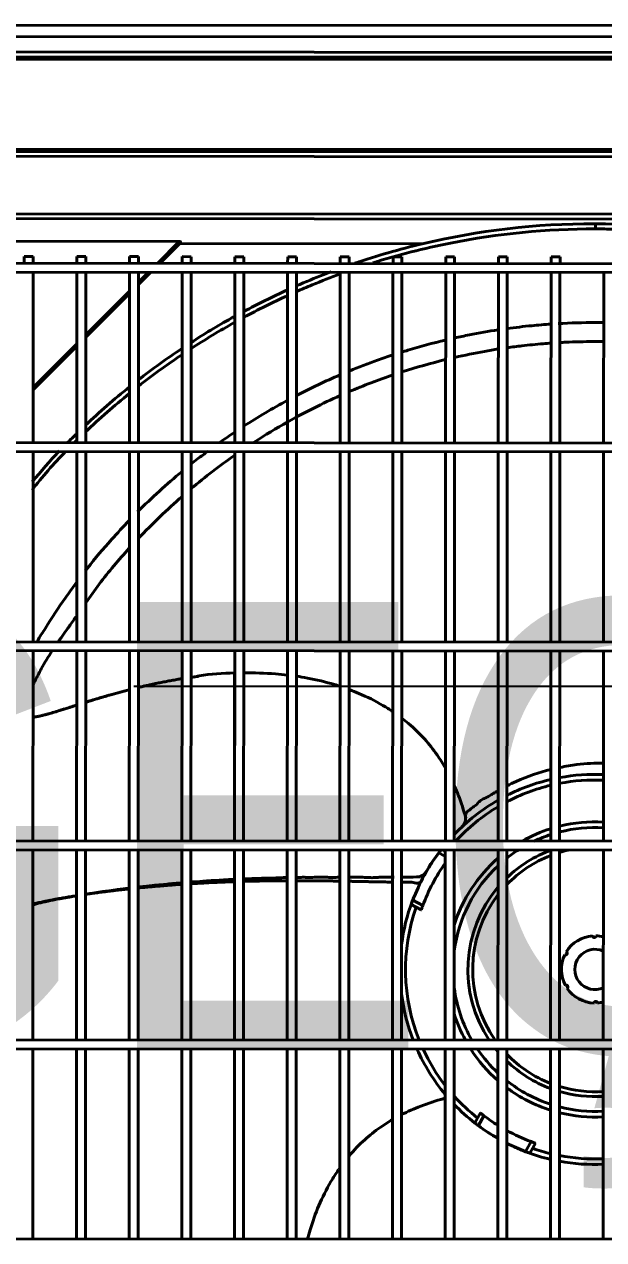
# Model space of a CAD drawing. Extents: x 58467 to 79089, y -33726 to -17391.
# Drawn here: x 78439.7 to 78465.5, y -20711.7 to -20657.5 of the extents above; entities that cross this region are included whole.
import ezdxf
from ezdxf.enums import TextEntityAlignment as Align

# ---------------------------------------------------------------- set-up
doc = ezdxf.new("R2010")
doc.units = 0
doc.header["$LTSCALE"] = 100
doc.linetypes.add('DASHDOT2', pattern=[0.5, 0.25, -0.125, 0, -0.125])
doc.layers.add('+ENTE-ST-DOSEME USTU KONDDRENAJ', color=110, linetype='DOSEMEUSTUKONDENSDRENAJ_LINE', lineweight=40)
doc.layers.add('BA_axis', color=5, linetype='DASHDOT2')
doc.layers.add('BA_text_material', color=12, linetype='Continuous')
doc.styles.add('text1', font='arial.ttf', dxfattribs={"height": 20})
doc.styles.add('text2', font='arial.ttf', dxfattribs={"width": 0.8})
doc.linetypes.add('DOSEMEUSTUKONDENSDRENAJ_LINE', pattern='A,300,-40,["CD",Standard,S=15,R=0,X=-35,Y=-7.5],0', length=340)

# ---------------------------------------------------------------- blocks, each defined once
blk = doc.blocks.new('*U176')
blk.add_line((0, 0), (0, -696))
at = {"linetype": 'Continuous', "style": 'text1'}
blk.add_attdef('1', text='', height=40, dxfattribs=at).set_placement((0, 38), align=Align.MIDDLE)
blk = doc.blocks.new('AXIS')
at = {"layer": 'BA_axis', "xscale": -1, "rotation": 270}
blk.add_blockref('*U176', (4176.09, -33135.267), dxfattribs=at)
blk = doc.blocks.new('4. KAT')
at = {"color": 3}
for p, q in [((54067.018, -33358.603, -3.339), (54183.02, -33358.673, -3.339)), ((54183.02, -33359.173, -3.339), (54067.018, -33359.103, -3.339)), ((54072.424, -33359.802, -3.339), (54177.569, -33359.866, -3.339)), ((54177.568, -33360.078, -3.339), (54072.424, -33360.014, -3.339)), ((54177.568, -33360.19, -3.339), (54072.424, -33360.126, -3.339)), ((54072.421, -33364.131, -3.339), (54177.566, -33364.195, -3.339)), ((54072.421, -33364.243, -3.339), (54177.566, -33364.307, -3.339)), ((54177.566, -33364.52, -3.339), (54072.421, -33364.455, -3.339)), ((54072.413, -33367.023, -3.339), (54177.571, -33367.087, -3.339)), ((54177.419, -33367.299, -3.339), (54072.565, -33367.235, -3.339)), ((54112.827, -33368.271, -3.339), (54137.155, -33368.286, -3.339)), ((54137.155, -33368.286, -3.339), (54136.175, -33369.266, -3.339)), ((54137.188, -33368.366, -3.339), (54136.288, -33369.266, -3.339)), ((54137.168, -33368.386, -3.339), (54147.99, -33368.393, -3.339)), ((54177.74, -33369.291, -3.339), (54072.284, -33369.227, -3.339)), ((54130.239, -33368.962, -3.339), (54130.239, -33369.262, -3.339)), ((54130.639, -33368.962, -3.339), (54130.239, -33368.962, -3.339)), ((54130.639, -33369.263, -3.339), (54130.639, -33368.962, -3.339)), ((54132.589, -33368.963, -3.339), (54132.589, -33369.264, -3.339)), ((54132.989, -33368.964, -3.339), (54132.589, -33368.963, -3.339)), ((54132.989, -33369.264, -3.339), (54132.989, -33368.964, -3.339)), ((54134.939, -33368.965, -3.339), (54134.939, -33369.265, -3.339)), ((54135.339, -33368.965, -3.339), (54134.939, -33368.965, -3.339)), ((54135.338, -33369.265, -3.339), (54135.339, -33368.965, -3.339)), ((54137.288, -33368.966, -3.339), (54137.288, -33369.267, -3.339)), ((54137.688, -33368.967, -3.339), (54137.288, -33368.966, -3.339)), ((54137.688, -33369.267, -3.339), (54137.688, -33368.967, -3.339)), ((54139.638, -33368.968, -3.339), (54139.638, -33369.268, -3.339)), ((54140.038, -33368.968, -3.339), (54139.638, -33368.968, -3.339)), ((54140.038, -33369.268, -3.339), (54140.038, -33368.968, -3.339)), ((54141.988, -33368.969, -3.339), (54141.987, -33369.269, -3.339)), ((54142.388, -33368.969, -3.339), (54141.988, -33368.969, -3.339)), ((54142.387, -33369.27, -3.339), (54142.388, -33368.969, -3.339)), ((54144.337, -33368.971, -3.339), (54144.337, -33369.271, -3.339)), ((54144.737, -33368.971, -3.339), (54144.337, -33368.971, -3.339)), ((54144.737, -33369.271, -3.339), (54144.737, -33368.971, -3.339)), ((54146.687, -33368.972, -3.339), (54146.687, -33369.272, -3.339)), ((54147.087, -33368.972, -3.339), (54146.687, -33368.972, -3.339)), ((54147.087, -33369.273, -3.339), (54147.087, -33368.972, -3.339)), ((54149.038, -33368.973, -3.339), (54149.037, -33369.274, -3.339)), ((54149.437, -33368.974, -3.339), (54149.038, -33368.973, -3.339)), ((54149.437, -33369.274, -3.339), (54149.437, -33368.974, -3.339)), ((54151.387, -33368.975, -3.339), (54151.387, -33369.275, -3.339)), ((54151.787, -33368.975, -3.339), (54151.387, -33368.975, -3.339)), ((54151.787, -33369.275, -3.339), (54151.787, -33368.975, -3.339)), ((54153.737, -33368.976, -3.339), (54153.737, -33369.277, -3.339)), ((54154.137, -33368.977, -3.339), (54153.737, -33368.976, -3.339)), ((54154.137, -33369.277, -3.339), (54154.137, -33368.977, -3.339)), ((54072.284, -33369.627, -3.339), (54177.739, -33369.691, -3.339)), ((54130.634, -33377.261, -3.339), (54130.639, -33369.663, -3.339)), ((54132.589, -33369.664, -3.339), (54132.584, -33377.263, -3.339)), ((54132.984, -33377.263, -3.339), (54132.989, -33369.664, -3.339)), ((54134.938, -33369.665, -3.339), (54134.934, -33377.264, -3.339)), ((54135.334, -33377.264, -3.339), (54135.338, -33369.665, -3.339)), ((54135.774, -33369.665, -3.339), (54135.338, -33370.101, -3.339)), ((54135.888, -33369.665, -3.339), (54135.338, -33370.214, -3.339)), ((54137.288, -33369.667, -3.339), (54137.283, -33377.266, -3.339)), ((54137.683, -33377.266, -3.339), (54137.688, -33369.667, -3.339)), ((54139.638, -33369.668, -3.339), (54139.633, -33377.267, -3.339)), ((54140.033, -33377.267, -3.339), (54140.037, -33369.668, -3.339)), ((54141.987, -33369.669, -3.339), (54141.983, -33377.268, -3.339)), ((54142.382, -33377.269, -3.339), (54142.387, -33369.67, -3.339)), ((54144.337, -33369.671, -3.339), (54144.332, -33377.27, -3.339)), ((54144.732, -33377.27, -3.339), (54144.737, -33369.671, -3.339)), ((54146.686, -33369.672, -3.339), (54146.682, -33377.271, -3.339)), ((54147.082, -33377.271, -3.339), (54147.086, -33369.673, -3.339)), ((54149.037, -33369.674, -3.339), (54149.032, -33377.273, -3.339)), ((54149.432, -33377.273, -3.339), (54149.437, -33369.674, -3.339)), ((54151.387, -33369.675, -3.339), (54151.382, -33377.274, -3.339)), ((54151.782, -33377.274, -3.339), (54151.787, -33369.675, -3.339)), ((54153.736, -33369.677, -3.339), (54153.732, -33377.276, -3.339)), ((54154.132, -33377.276, -3.339), (54154.136, -33369.677, -3.339)), ((54156.086, -33369.678, -3.339), (54156.081, -33377.277, -3.339)), ((54134.938, -33370.501, -3.339), (54132.987, -33372.449, -3.339)), ((54134.938, -33370.614, -3.339), (54132.987, -33372.563, -3.339)), ((54132.587, -33372.849, -3.339), (54130.636, -33374.798, -3.339)), ((54132.587, -33372.962, -3.339), (54130.636, -33374.911, -3.339)), ((54139.628, -33377.267, -3.339), (54139.629, -33376.795, -3.339)), ((54184.234, -33377.294, -3.339), (54065.871, -33377.222, -3.339)), ((54065.871, -33377.621, -3.339), (54184.234, -33377.694, -3.339)), ((54130.629, -33386.14, -3.339), (54130.634, -33377.661, -3.339)), ((54132.584, -33377.663, -3.339), (54132.579, -33386.141, -3.339)), ((54132.979, -33386.142, -3.339), (54132.984, -33377.663, -3.339)), ((54134.933, -33377.664, -3.339), (54134.928, -33386.143, -3.339)), ((54135.328, -33386.143, -3.339), (54135.333, -33377.664, -3.339)), ((54137.283, -33377.666, -3.339), (54137.278, -33386.144, -3.339)), ((54137.678, -33386.144, -3.339), (54137.683, -33377.666, -3.339)), ((54139.633, -33377.667, -3.339), (54139.628, -33386.146, -3.339)), ((54139.628, -33377.821, -3.339), (54139.628, -33377.667, -3.339)), ((54140.027, -33386.146, -3.339), (54140.033, -33377.667, -3.339)), ((54141.982, -33377.668, -3.339), (54141.977, -33386.147, -3.339)), ((54142.377, -33386.147, -3.339), (54142.382, -33377.669, -3.339)), ((54144.332, -33377.67, -3.339), (54144.327, -33386.148, -3.339)), ((54144.727, -33386.149, -3.339), (54144.732, -33377.67, -3.339)), ((54146.682, -33377.671, -3.339), (54146.676, -33386.15, -3.339)), ((54147.076, -33386.15, -3.339), (54147.082, -33377.671, -3.339)), ((54149.032, -33377.673, -3.339), (54149.027, -33386.151, -3.339)), ((54149.427, -33386.152, -3.339), (54149.432, -33377.673, -3.339)), ((54151.382, -33377.674, -3.339), (54151.377, -33386.153, -3.339)), ((54151.777, -33386.153, -3.339), (54151.782, -33377.674, -3.339)), ((54153.731, -33377.676, -3.339), (54153.726, -33386.154, -3.339)), ((54154.126, -33386.154, -3.339), (54154.131, -33377.676, -3.339)), ((54156.081, -33377.677, -3.339), (54156.076, -33386.156, -3.339)), ((54065.865, -33386.5, -3.339), (54184.228, -33386.572, -3.339)), ((54184.228, -33386.172, -3.339), (54065.866, -33386.1, -3.339)), ((54130.624, -33395.019, -3.339), (54130.629, -33386.54, -3.339)), ((54132.578, -33386.541, -3.339), (54132.573, -33395.02, -3.339)), ((54132.973, -33395.02, -3.339), (54132.978, -33386.541, -3.339)), ((54134.928, -33386.543, -3.339), (54134.923, -33395.021, -3.339)), ((54135.323, -33395.022, -3.339), (54135.328, -33386.543, -3.339)), ((54137.278, -33386.544, -3.339), (54137.272, -33395.023, -3.339)), ((54137.672, -33395.023, -3.339), (54137.678, -33386.544, -3.339)), ((54139.627, -33386.546, -3.339), (54139.622, -33395.024, -3.339)), ((54140.022, -33395.024, -3.339), (54140.027, -33386.546, -3.339)), ((54141.977, -33386.547, -3.339), (54141.972, -33395.026, -3.339)), ((54142.372, -33395.026, -3.339), (54142.377, -33386.547, -3.339)), ((54144.327, -33386.548, -3.339), (54144.321, -33395.027, -3.339)), ((54144.721, -33395.027, -3.339), (54144.726, -33386.549, -3.339)), ((54146.676, -33386.55, -3.339), (54146.671, -33395.028, -3.339)), ((54147.071, -33395.029, -3.339), (54147.076, -33386.55, -3.339)), ((54149.027, -33386.551, -3.339), (54149.022, -33395.03, -3.339)), ((54149.422, -33395.03, -3.339), (54149.427, -33386.552, -3.339)), ((54151.376, -33386.553, -3.339), (54151.371, -33395.031, -3.339)), ((54151.771, -33395.032, -3.339), (54151.776, -33386.553, -3.339)), ((54153.726, -33386.554, -3.339), (54153.721, -33395.033, -3.339)), ((54154.121, -33395.033, -3.339), (54154.126, -33386.554, -3.339)), ((54156.076, -33386.556, -3.339), (54156.071, -33395.034, -3.339)), ((54139.618, -33395.024, -3.339), (54139.622, -33387.546, -3.339)), ((54149.765, -33394.393, -3.339), (54149.785, -33394.375, -3.339)), ((54184.223, -33395.051, -3.339), (54065.86, -33394.979, -3.339)), ((54065.86, -33395.379, -3.339), (54184.223, -33395.451, -3.339)), ((54130.618, -33403.896, -3.339), (54130.623, -33395.419, -3.339)), ((54132.573, -33395.42, -3.339), (54132.568, -33403.897, -3.339)), ((54132.968, -33403.898, -3.339), (54132.973, -33395.42, -3.339)), ((54134.923, -33395.421, -3.339), (54134.917, -33403.899, -3.339)), ((54135.317, -33403.899, -3.339), (54135.323, -33395.422, -3.339)), ((54137.272, -33395.423, -3.339), (54137.267, -33403.9, -3.339)), ((54137.667, -33403.901, -3.339), (54137.672, -33395.423, -3.339)), ((54139.617, -33396.744, -3.339), (54139.617, -33395.423, -3.339)), ((54139.622, -33395.424, -3.339), (54139.617, -33403.902, -3.339)), ((54140.017, -33403.902, -3.339), (54140.022, -33395.424, -3.339)), ((54141.972, -33395.426, -3.339), (54141.966, -33403.903, -3.339)), ((54142.366, -33403.903, -3.339), (54142.371, -33395.426, -3.339)), ((54144.321, -33395.427, -3.339), (54144.316, -33403.905, -3.339)), ((54144.716, -33403.905, -3.339), (54144.721, -33395.427, -3.339)), ((54146.671, -33395.428, -3.339), (54146.666, -33403.906, -3.339)), ((54147.066, -33403.906, -3.339), (54147.071, -33395.429, -3.339)), ((54149.021, -33395.72, -3.339), (54148.73, -33395.56, -3.339)), ((54148.908, -33395.429, -3.339), (54149.021, -33395.492, -3.339)), ((54149.021, -33395.43, -3.339), (54149.016, -33403.907, -3.339)), ((54149.416, -33403.908, -3.339), (54149.421, -33395.43, -3.339)), ((54151.371, -33395.431, -3.339), (54151.366, -33403.909, -3.339)), ((54151.766, -33403.909, -3.339), (54151.771, -33395.432, -3.339)), ((54153.721, -33395.433, -3.339), (54153.716, -33403.91, -3.339)), ((54154.115, -33403.911, -3.339), (54154.121, -33395.433, -3.339)), ((54156.07, -33395.434, -3.339), (54156.065, -33403.912, -3.339)), ((54147.95, -33398.097, -3.339), (54147.504, -33397.853, -3.339)), ((54147.574, -33397.663, -3.339), (54148.018, -33397.906, -3.339)), ((54184.218, -33403.929, -3.339), (54065.855, -33403.857, -3.339)), ((54065.855, -33404.257, -3.339), (54184.217, -33404.329, -3.339)), ((54130.613, -33412.775, -3.339), (54130.618, -33404.296, -3.339)), ((54132.568, -33404.297, -3.339), (54132.562, -33412.776, -3.339)), ((54132.962, -33412.776, -3.339), (54132.968, -33404.298, -3.339)), ((54134.917, -33404.299, -3.339), (54134.912, -33412.777, -3.339)), ((54135.312, -33412.778, -3.339), (54135.317, -33404.299, -3.339)), ((54137.267, -33404.3, -3.339), (54137.262, -33412.779, -3.339)), ((54137.662, -33412.779, -3.339), (54137.667, -33404.301, -3.339)), ((54139.616, -33404.302, -3.339), (54139.611, -33412.78, -3.339)), ((54140.011, -33412.781, -3.339), (54140.016, -33404.302, -3.339)), ((54141.966, -33404.303, -3.339), (54141.961, -33412.782, -3.339)), ((54142.361, -33412.782, -3.339), (54142.366, -33404.303, -3.339)), ((54144.316, -33404.305, -3.339), (54144.311, -33412.783, -3.339)), ((54144.711, -33412.783, -3.339), (54144.716, -33404.305, -3.339)), ((54146.665, -33404.306, -3.339), (54146.66, -33412.785, -3.339)), ((54147.06, -33412.785, -3.339), (54147.065, -33404.306, -3.339)), ((54149.016, -33404.307, -3.339), (54149.011, -33412.786, -3.339)), ((54149.411, -33412.786, -3.339), (54149.416, -33404.308, -3.339)), ((54151.366, -33404.309, -3.339), (54151.36, -33412.788, -3.339)), ((54151.76, -33412.788, -3.339), (54151.766, -33404.309, -3.339)), ((54153.715, -33404.31, -3.339), (54153.71, -33412.789, -3.339)), ((54154.11, -33412.789, -3.339), (54154.115, -33404.311, -3.339)), ((54156.065, -33404.312, -3.339), (54156.06, -33412.79, -3.339)), ((54150.34, -33407.6, -3.339), (54150.584, -33407.155, -3.339)), ((54150.744, -33407.28, -3.339), (54150.5, -33407.723, -3.339)), ((54152.604, -33408.878, -3.339), (54152.847, -33408.435, -3.339)), ((54153.038, -33408.503, -3.339), (54152.793, -33408.948, -3.339)), ((54184.212, -33412.808, -3.339), (54065.849, -33412.736, -3.339))]:
    blk.add_line(p, q, dxfattribs=at)
for centre, radius, start, end in [((54155.697, -33400.756, -3.339), 8.449, 103.5155, 117.6786), ((54155.697, -33400.756, -3.339), 8.449, 87.4539, 100.7405), ((54155.697, -33400.756, -3.339), 8.449, 120.7872, 137.3274), ((54155.697, -33400.756, -3.339), 6.332, 86.6126, 104.4045), ((54155.697, -33400.756, -3.339), 6.332, 108.1789, 115.3058), ((54155.698, -33400.761, -3.339), 8.694, 143.2606, 159.1277), ((54155.697, -33400.756, -3.339), 5.455, 111.2389, 136.0395), ((54155.697, -33400.756, -3.339), 6.332, 122.7589, 128.3164), ((54155.697, -33400.756, -3.339), 5.455, 102.5933, 106.7951), ((54155.697, -33400.756, -3.339), 6.332, 133.092, 172.5064), ((54155.697, -33400.756, -3.339), 5.455, 142.4857, 215.3182), ((54155.696, -33400.755, -3.339), 8.449, 160.7616, 201.9077), ((54155.697, -33400.756, -3.339), 0.9, 65.6651, 294.2651), ((54155.697, -33400.756, -3.339), 6.332, 187.4239, 209.862), ((54155.697, -33400.756, -3.339), 8.449, 204.8537, 217.7324), ((54155.697, -33400.756, -3.339), 6.332, 214.1314, 226.8382), ((54155.697, -33400.756, -3.339), 5.455, 223.8907, 248.6913), ((54155.697, -33400.756, -3.339), 6.332, 231.6139, 251.7514), ((54155.697, -33400.756, -3.339), 5.455, 253.1351, 273.8576), ((54155.697, -33400.756, -3.339), 8.449, 221.9636, 231.6783), ((54155.697, -33400.756, -3.339), 6.332, 255.5257, 273.3176), ((54155.697, -33400.756, -3.339), 8.691, 233.28, 240.0908), ((54155.697, -33400.756, -3.339), 8.691, 243.0876, 249.1503), ((54155.697, -33400.756, -3.339), 8.449, 250.7519, 256.416), ((54155.697, -33400.756, -3.339), 8.449, 259.191, 272.4775)]:
    blk.add_arc(centre, radius, start, end, dxfattribs=at)
at = {"color": 3, "extrusion": (0, 0, -1)}
for centre, radius, start, end in [((-54155.697, -33400.756, 3.339), 8.699, 63.184, 76.8818), ((-54155.697, -33400.756, 3.339), 8.699, 79.573, 92.4741), ((-54155.697, -33400.756, 3.339), 8.699, 43.8323, 60.1902), ((-54155.697, -33400.756, 3.339), 6.582, 76.1411, 93.2524), ((-54155.697, -33400.756, 3.339), 6.582, 60.4193, 72.5243), ((-54155.697, -33400.756, 3.339), 8.699, 27.7046, 37.7632), ((-54155.697, -33400.756, 3.339), 6.582, 17.4949, 48.9049), ((-54155.697, -33400.756, 3.339), 5.671, 46.1767, 69.8355), ((-54155.697, -33400.756, 3.339), 8.191, 20.3616, 35.4077), ((-54155.697, -33400.756, 3.339), 5.671, 326.223, 40.2705), ((-54155.696, -33400.756, 3.339), 8.699, 7.3237, 20.4706), ((-54155.697, -33400.756, 3.339), 1.5, 31.5485, 85.82), ((-54155.697, -33400.756, 3.339), 1.5, 31.65, 85.9198), ((-54155.665, -33399.257, 3.339), 0.075, 180.2174, 357.3523), ((-54155.697, -33400.756, 3.339), 1.5, 91.5498, 104.3278), ((-54155.697, -33400.756, 3.339), 1.5, 91.65, 104.3279), ((-54155.697, -33400.756, 3.339), 1.5, 331.65, 25.9198), ((-54155.697, -33400.756, 3.339), 1.5, 331.5498, 25.8212), ((-54154.382, -33400.034, 3.339), 0.075, 120.2174, 297.3523), ((-54154.414, -33401.533, 3.339), 0.075, 60.2174, 237.3523), ((-54155.697, -33400.756, 3.339), 1.5, 271.65, 325.9198), ((-54155.697, -33400.756, 3.339), 1.5, 271.5498, 325.82), ((-54155.696, -33400.756, 3.339), 8.699, 338.763, 352.7453), ((-54155.729, -33402.256, 3.339), 0.075, 0.2174, 177.3523), ((-54155.697, -33400.756, 3.339), 1.5, 255.7416, 265.9198), ((-54155.697, -33400.756, 3.339), 1.5, 255.7419, 265.82), ((-54155.697, -33400.756, 3.339), 6.582, 331.3811, 342.5636), ((-54155.698, -33400.752, 3.339), 8.702, 320.1724, 335.8854), ((-54155.697, -33400.756, 3.339), 6.582, 311.1536, 327.3368), ((-54155.697, -33400.756, 3.339), 5.671, 319.788, 321.2055), ((-54155.697, -33400.756, 3.339), 5.671, 290.4592, 313.8817), ((-54155.697, -33400.756, 3.339), 6.582, 287.5343, 306.6818), ((-54155.697, -33400.756, 3.339), 5.671, 266.2886, 286.2011), ((-54155.697, -33400.756, 3.339), 8.699, 299.8811, 316.239), ((-54155.697, -33400.756, 3.339), 6.582, 266.8061, 283.9174), ((-54155.697, -33400.756, 3.339), 8.191, 301.941, 307.2082), ((-54155.697, -33400.756, 3.339), 8.191, 290.3616, 298.7012), ((-54155.697, -33400.756, 3.339), 8.699, 283.1872, 290.4706), ((-54155.697, -33400.756, 3.339), 8.699, 267.5948, 280.496)]:
    blk.add_arc(centre, radius, start, end, dxfattribs=at)
at = {"color": 3, "extrusion": (6.04762e-06, 5.63815e-06, 1)}
blk.add_arc((54149.423, -33394.029, -3.198), 0.5, 313.0528, 16.4385, dxfattribs=at)
at = {"color": 3, "extrusion": (-5.02823e-06, 5.39341e-06, 1)}
blk.add_arc((54148.969, -33407.03, -3.793), 0.5, 84.8094, 106.4328, dxfattribs=at)
at = {"color": 3}
blk.add_ellipse((54137.075, -33368.366, -3.339), major_axis=(-0.137, -0.056), ratio=0.414214, start_param=2.356194, end_param=3.926991, dxfattribs=at)
for points, degree in [([(54147.99, -33368.393, -3.339), (54150.489, -33367.8, -3.339), (54153.052, -33367.493, -3.339), (54155.687, -33367.497, -3.339)], 3), ([(54155.688, -33367.497, -3.339), (54158.227, -33367.497, -3.339), (54160.698, -33367.784, -3.339), (54163.108, -33368.337, -3.339)], 3), ([(54155.717, -33367.729, -3.339), (54155.717, -33367.672, -3.339), (54155.717, -33367.589, -3.339), (54155.717, -33367.498, -3.339)], 3), ([(54147.99, -33368.393, -3.339), (54146.972, -33368.634, -3.339), (54145.971, -33368.923, -3.339), (54144.986, -33369.257, -3.339)], 3), ([(54141.977, -33370.448, -3.339), (54141.314, -33370.749, -3.339), (54140.661, -33371.071, -3.339), (54140.023, -33371.413, -3.339)], 3), ([(54141.978, -33370.706, -3.339), (54141.319, -33371.007, -3.339), (54140.668, -33371.33, -3.339), (54140.028, -33371.675, -3.339)], 3), ([(54139.631, -33371.892, -3.339), (54138.955, -33372.268, -3.339), (54138.292, -33372.668, -3.339), (54137.647, -33373.088, -3.339)], 3), ([(54155.714, -33371.906, -3.339), (54155.16, -33371.905, -3.339), (54154.608, -33371.921, -3.339), (54154.059, -33371.952, -3.339)], 3), ([(54155.714, -33371.906, -3.339), (54155.838, -33371.906, -3.339), (54155.962, -33371.907, -3.339), (54156.085, -33371.908, -3.339)], 3), ([(54137.272, -33373.06, -3.339), (54136.603, -33373.506, -3.339), (54135.951, -33373.976, -3.339), (54135.316, -33374.471, -3.339)], 3), ([(54137.246, -33373.354, -3.339), (54136.59, -33373.796, -3.339), (54135.95, -33374.261, -3.339), (54135.328, -33374.749, -3.339)], 3), ([(54149.035, -33373.557, -3.339), (54148.386, -33373.716, -3.339), (54147.735, -33373.899, -3.339), (54147.084, -33374.11, -3.339)], 3), ([(54144.328, -33374.238, -3.339), (54143.665, -33374.522, -3.339), (54143.015, -33374.83, -3.339), (54142.378, -33375.161, -3.339)], 3), ([(54146.683, -33374.242, -3.339), (54146.033, -33374.463, -3.339), (54145.382, -33374.711, -3.339), (54144.733, -33374.987, -3.339)], 3), ([(54134.92, -33374.784, -3.339), (54134.248, -33375.323, -3.339), (54133.597, -33375.89, -3.339), (54132.965, -33376.485, -3.339)], 3), ([(54134.923, -33375.07, -3.339), (54134.252, -33375.614, -3.339), (54133.601, -33376.184, -3.339), (54132.972, -33376.781, -3.339)], 3), ([(54141.981, -33375.372, -3.339), (54141.314, -33375.732, -3.339), (54140.662, -33376.117, -3.339), (54140.024, -33376.529, -3.339)], 3), ([(54139.627, -33376.791, -3.339), (54139.407, -33376.938, -3.339), (54139.19, -33377.088, -3.339), (54138.974, -33377.242, -3.339)], 3), ([(54132.234, -33377.195, -3.339), (54132.213, -33377.216, -3.339), (54132.192, -33377.236, -3.339), (54132.171, -33377.257, -3.339)], 3), ([(54132.572, -33376.861, -3.339), (54132.459, -33376.972, -3.339), (54132.346, -33377.083, -3.339), (54132.234, -33377.195, -3.339)], 3), ([(54132.578, -33377.161, -3.339), (54132.545, -33377.194, -3.339), (54132.512, -33377.226, -3.339), (54132.48, -33377.258, -3.339)], 3), ([(54132.082, -33377.655, -3.339), (54131.547, -33378.202, -3.339), (54131.045, -33378.781, -3.339), (54130.583, -33379.384, -3.339)], 3), ([(54131.8, -33377.633, -3.339), (54131.375, -33378.077, -3.339), (54130.972, -33378.538, -3.339), (54130.593, -33379.016, -3.339)], 3), ([(54139.628, -33377.82, -3.339), (54138.965, -33378.284, -3.339), (54138.312, -33378.783, -3.339), (54137.675, -33379.319, -3.339)], 3), ([(54137.278, -33378.544, -3.339), (54136.589, -33379.115, -3.339), (54135.927, -33379.717, -3.339), (54135.294, -33380.349, -3.339)], 3), ([(54137.279, -33379.66, -3.339), (54136.608, -33380.247, -3.339), (54135.956, -33380.875, -3.339), (54135.326, -33381.54, -3.339)], 3), ([(54149.765, -33394.393, -3.339), (54149.76, -33394.398, -3.339), (54149.789, -33394.372, -3.339)], 2), ([(54147.524, -33396.865, -3.339), (54147.52, -33396.863, -3.339), (54147.515, -33396.863, -3.339), (54147.51, -33396.863, -3.339)], 3), ([(54147.995, -33396.712, -3.339), (54147.969, -33396.763, -3.339), (54147.943, -33396.814, -3.339), (54147.918, -33396.866, -3.339)], 3), ([(54155.737, -33399.257, -3.339), (54155.737, -33399.287, -3.339), (54155.695, -33399.331, -3.339), (54155.634, -33399.333, -3.339), (54155.589, -33399.291, -3.339), (54155.587, -33399.26, -3.339)], 2), ([(54151.763, -33408.513, -3.339), (54151.777, -33408.52, -3.339), (54151.792, -33408.528, -3.339), (54151.807, -33408.535, -3.339)], 3)]:
    blk.add_open_spline(points, degree=degree, dxfattribs=at)
for points, knots in [([(54155.717, -33367.729, -3.339), (54153.543, -33367.726, -3.339), (54151.361, -33367.941, -3.339), (54148.075, -33368.593, -3.339), (54146.918, -33368.889, -3.339), (54145.781, -33369.246, -3.339)], [0, 0, 0, 0, 0.642828, 0.642828, 1, 1, 1, 1]), ([(54165.491, -33369.208, -3.339), (54164.41, -33368.873, -3.339), (54163.312, -33368.594, -3.339), (54161.141, -33368.159, -3.339), (54160.067, -33367.999, -3.339), (54158.439, -33367.837, -3.339), (54157.895, -33367.797, -3.339), (54157.079, -33367.756, -3.339), (54156.807, -33367.746, -3.339), (54156.262, -33367.733, -3.339), (54155.986, -33367.729, -3.339), (54155.717, -33367.729, -3.339)], [0, 0, 0, 0, 0.344826, 0.344826, 0.672413, 0.672413, 0.836207, 0.836207, 0.918103, 0.918103, 1, 1, 1, 1]), ([(54143.923, -33369.639, -3.339), (54143.82, -33369.678, -3.339), (54143.717, -33369.718, -3.339), (54143.198, -33369.921, -3.339), (54142.783, -33370.092, -3.339), (54142.372, -33370.272, -3.339)], [0, 0, 0, 0, 0.197193, 0.197193, 1, 1, 1, 1]), ([(54144.332, -33369.739, -3.339), (54143.914, -33369.892, -3.339), (54143.498, -33370.054, -3.339), (54142.848, -33370.322, -3.339), (54142.611, -33370.423, -3.339), (54142.375, -33370.527, -3.339)], [0, 0, 0, 0, 0.635021, 0.635021, 1, 1, 1, 1]), ([(54139.625, -33371.629, -3.339), (54139.574, -33371.657, -3.339), (54139.522, -33371.686, -3.339), (54138.858, -33372.058, -3.339), (54138.257, -33372.419, -3.339), (54137.67, -33372.799, -3.339)], [0, 0, 0, 0, 0.077105, 0.077105, 1, 1, 1, 1]), ([(54151.38, -33372.23, -3.339), (54150.949, -33372.296, -3.339), (54150.52, -33372.37, -3.339), (54149.871, -33372.499, -3.339), (54149.65, -33372.545, -3.339), (54149.43, -33372.594, -3.339)], [0, 0, 0, 0, 0.659092, 0.659092, 1, 1, 1, 1]), ([(54153.733, -33371.973, -3.339), (54153.448, -33371.992, -3.339), (54153.163, -33372.016, -3.339), (54152.512, -33372.08, -3.339), (54152.146, -33372.123, -3.339), (54151.78, -33372.173, -3.339)], [0, 0, 0, 0, 0.43543, 0.43543, 1, 1, 1, 1]), ([(54149.027, -33372.687, -3.339), (54148.465, -33372.82, -3.339), (54147.906, -33372.971, -3.339), (54147.259, -33373.166, -3.339), (54147.17, -33373.193, -3.339), (54147.08, -33373.221, -3.339)], [0, 0, 0, 0, 0.861253, 0.861253, 1, 1, 1, 1]), ([(54153.734, -33372.822, -3.339), (54153.619, -33372.83, -3.339), (54153.185, -33372.864, -3.339), (54152.536, -33372.928, -3.339), (54152.001, -33372.997, -3.339), (54151.784, -33373.028, -3.339)], [0, 0, 0, 0, 0.175255, 0.666459, 1, 1, 1, 1]), ([(54156.083, -33372.755, -3.339), (54155.933, -33372.753, -3.339), (54155.365, -33372.752, -3.339), (54154.716, -33372.767, -3.339), (54154.219, -33372.792, -3.339), (54154.134, -33372.797, -3.339)], [0, 0, 0, 0, 0.229112, 0.868027, 1, 1, 1, 1]), ([(54146.713, -33373.339, -3.339), (54146.699, -33373.343, -3.339), (54146.685, -33373.348, -3.339), (54146.445, -33373.427, -3.339), (54146.22, -33373.504, -3.339), (54145.57, -33373.736, -3.339), (54145.149, -33373.898, -3.339), (54144.733, -33374.068, -3.339)], [0, 0, 0, 0, 0.021083, 0.021083, 0.358408, 0.358408, 1, 1, 1, 1]), ([(54151.384, -33373.087, -3.339), (54151.18, -33373.119, -3.339), (54150.531, -33373.228, -3.339), (54149.881, -33373.36, -3.339), (54149.435, -33373.462, -3.339)], [0, 0, 0, 0, 0.31466, 1, 1, 1, 1]), ([(54144.333, -33375.161, -3.339), (54143.543, -33375.512, -3.339), (54142.254, -33376.155, -3.339), (54140.987, -33376.919, -3.339), (54140.498, -33377.234, -3.339)], [0, 0, 0, 0, 0.61117, 1, 1, 1, 1]), ([(54138.43, -33377.638, -3.339), (54138.275, -33377.753, -3.339), (54138.121, -33377.871, -3.339), (54137.87, -33378.066, -3.339), (54137.771, -33378.144, -3.339), (54137.674, -33378.222, -3.339)], [0, 0, 0, 0, 0.608126, 0.608126, 1, 1, 1, 1]), ([(54132.961, -33382.983, -3.339), (54132.993, -33382.942, -3.339), (54133.369, -33382.463, -3.339), (54134.006, -33381.699, -3.339), (54134.653, -33381.015, -3.339), (54134.919, -33380.737, -3.339)], [0, 0, 0, 0, 0.052501, 0.612417, 1, 1, 1, 1]), ([(54134.922, -33381.973, -3.339), (54134.455, -33382.483, -3.339), (54133.782, -33383.274, -3.339), (54133.175, -33384.128, -3.339), (54132.978, -33384.411, -3.339)], [0, 0, 0, 0, 0.672281, 1, 1, 1, 1]), ([(54130.821, -33386.123, -3.339), (54130.938, -33385.923, -3.339), (54131.338, -33385.263, -3.339), (54131.913, -33384.393, -3.339), (54132.39, -33383.735, -3.339), (54132.552, -33383.517, -3.339)], [0, 0, 0, 0, 0.221999, 0.739418, 1, 1, 1, 1]), ([(54132.582, -33384.979, -3.339), (54132.472, -33385.135, -3.339), (54132.2, -33385.522, -3.339), (54131.916, -33385.905, -3.339), (54131.753, -33386.137, -3.339)], [0, 0, 0, 0, 0.404883, 1, 1, 1, 1]), ([(54131.485, -33386.535, -3.339), (54131.313, -33386.802, -3.339), (54131.046, -33387.255, -3.339), (54130.775, -33387.771, -3.339), (54130.653, -33388.009, -3.339), (54130.627, -33388.061, -3.339)], [0, 0, 0, 0, 0.545072, 0.900711, 1, 1, 1, 1]), ([(54137.952, -33387.679, -3.339), (54137.982, -33387.673, -3.339), (54138.529, -33387.568, -3.339), (54139.09, -33387.541, -3.339), (54139.621, -33387.533, -3.339)], [0, 0, 0, 0, 0.054083, 1, 1, 1, 1]), ([(54140.027, -33387.53, -3.339), (54140.498, -33387.529, -3.339), (54141.148, -33387.542, -3.339), (54141.798, -33387.604, -3.339), (54141.978, -33387.625, -3.339)], [0, 0, 0, 0, 0.723565, 1, 1, 1, 1]), ([(54142.378, -33387.679, -3.339), (54142.541, -33387.703, -3.339), (54143.114, -33387.799, -3.339), (54143.754, -33387.951, -3.339), (54144.225, -33388.097, -3.339), (54144.297, -33388.12, -3.339)], [0, 0, 0, 0, 0.251534, 0.886152, 1, 1, 1, 1]), ([(54135.324, -33388.182, -3.339), (54135.375, -33388.169, -3.339), (54135.484, -33388.143, -3.339), (54135.651, -33388.104, -3.339), (54135.824, -33388.065, -3.339), (54135.997, -33388.028, -3.339), (54136.189, -33387.987, -3.339), (54136.363, -33387.952, -3.339), (54136.556, -33387.914, -3.339), (54136.711, -33387.885, -3.339), (54136.906, -33387.85, -3.339), (54137.081, -33387.82, -3.339), (54137.218, -33387.797, -3.339), (54137.277, -33387.788, -3.339)], [0, 0, 0, 0, 0.079541, 0.168728, 0.257914, 0.3471, 0.436286, 0.555201, 0.614659, 0.733574, 0.793032, 0.911947, 1, 1, 1, 1]), ([(54137.674, -33387.729, -3.339), (54137.723, -33387.722, -3.339), (54137.834, -33387.707, -3.339), (54137.944, -33387.693, -3.339), (54138.004, -33387.685, -3.339)], [0, 0, 0, 0, 0.449176, 1, 1, 1, 1]), ([(54132.977, -33388.84, -3.339), (54132.988, -33388.836, -3.339), (54133.049, -33388.817, -3.339), (54133.162, -33388.783, -3.339), (54133.298, -33388.741, -3.339), (54133.436, -33388.699, -3.339), (54133.574, -33388.657, -3.339), (54133.731, -33388.611, -3.339), (54133.888, -33388.565, -3.339), (54134.028, -33388.524, -3.339), (54134.188, -33388.479, -3.339), (54134.331, -33388.439, -3.339), (54134.511, -33388.39, -3.339), (54134.655, -33388.351, -3.339), (54134.806, -33388.312, -3.339), (54134.885, -33388.291, -3.339), (54134.926, -33388.281, -3.339)], [0, 0, 0, 0, 0.018571, 0.09977, 0.180968, 0.235101, 0.3163, 0.397499, 0.478698, 0.559896, 0.614029, 0.722294, 0.776427, 0.884692, 0.938824, 1, 1, 1, 1]), ([(54144.73, -33388.27, -3.339), (54144.876, -33388.324, -3.339), (54145.391, -33388.528, -3.339), (54146.045, -33388.853, -3.339), (54146.532, -33389.159, -3.339), (54146.676, -33389.256, -3.339)], [0, 0, 0, 0, 0.214057, 0.763166, 1, 1, 1, 1]), ([(54130.621, -33389.508, -3.339), (54130.623, -33389.507, -3.339), (54130.643, -33389.505, -3.339), (54130.686, -33389.5, -3.339), (54130.738, -33389.492, -3.339), (54130.801, -33389.481, -3.339), (54130.861, -33389.469, -3.339), (54130.938, -33389.452, -3.339), (54131.017, -33389.434, -3.339), (54131.098, -33389.414, -3.339), (54131.17, -33389.395, -3.339), (54131.244, -33389.375, -3.339), (54131.332, -33389.35, -3.339), (54131.423, -33389.324, -3.339), (54131.53, -33389.293, -3.339), (54131.625, -33389.264, -3.339), (54131.722, -33389.235, -3.339), (54131.821, -33389.204, -3.339), (54131.936, -33389.168, -3.339), (54132.054, -33389.131, -3.339), (54132.159, -33389.098, -3.339), (54132.265, -33389.065, -3.339), (54132.388, -33389.026, -3.339), (54132.498, -33388.991, -3.339), (54132.56, -33388.971, -3.339), (54132.576, -33388.966, -3.339)], [0, 0, 0, 0, 0.005985, 0.045742, 0.085498, 0.125255, 0.165012, 0.204768, 0.264403, 0.30416, 0.343916, 0.383673, 0.423429, 0.483064, 0.522821, 0.582456, 0.622212, 0.661969, 0.721603, 0.781238, 0.820995, 0.860751, 0.920386, 0.980021, 1, 1, 1, 1]), ([(54147.08, -33389.546, -3.339), (54147.182, -33389.624, -3.339), (54147.542, -33389.914, -3.339), (54148.088, -33390.441, -3.339), (54148.63, -33391.122, -3.339), (54148.916, -33391.574, -3.339), (54149.034, -33391.781, -3.339)], [0, 0, 0, 0, 0.130207, 0.467681, 0.763107, 1, 1, 1, 1]), ([(54151.772, -33392.568, -3.339), (54151.91, -33392.499, -3.339), (54152.049, -33392.434, -3.339), (54152.704, -33392.144, -3.339), (54153.221, -33391.968, -3.339), (54153.729, -33391.84, -3.339)], [0, 0, 0, 0, 0.21097, 0.21097, 1, 1, 1, 1]), ([(54154.13, -33391.748, -3.339), (54154.387, -33391.694, -3.339), (54154.641, -33391.653, -3.339), (54155.3, -33391.571, -3.339), (54155.697, -33391.549, -3.339), (54156.08, -33391.551, -3.339)], [0, 0, 0, 0, 0.378219, 0.378219, 1, 1, 1, 1]), ([(54149.436, -33392.586, -3.339), (54149.493, -33392.717, -3.339), (54149.684, -33393.182, -3.339), (54149.843, -33393.66, -3.339), (54149.939, -33394.01, -3.339)], [0, 0, 0, 0, 0.284303, 1, 1, 1, 1]), ([(54149.909, -33393.894, -3.339), (54149.912, -33393.893, -3.339), (54149.915, -33393.89, -3.339), (54149.923, -33393.87, -3.339), (54149.927, -33393.853, -3.339), (54149.942, -33393.803, -3.339), (54149.955, -33393.768, -3.339), (54149.998, -33393.708, -3.339), (54150.03, -33393.694, -3.339), (54150.087, -33393.657, -3.339), (54150.113, -33393.635, -3.339), (54150.189, -33393.567, -3.339), (54150.244, -33393.526, -3.339), (54150.327, -33393.469, -3.339), (54150.356, -33393.452, -3.339), (54150.409, -33393.413, -3.339), (54150.432, -33393.386, -3.339), (54150.503, -33393.301, -3.339), (54150.558, -33393.247, -3.339), (54150.681, -33393.162, -3.339), (54150.749, -33393.13, -3.339), (54150.88, -33393.078, -3.339), (54150.937, -33393.048, -3.339), (54151.047, -33392.979, -3.339), (54151.101, -33392.94, -3.339), (54151.229, -33392.863, -3.339), (54151.299, -33392.822, -3.339), (54151.37, -33392.783, -3.339)], [0, 0, 0, 0, 0.020274, 0.020274, 0.047518, 0.047518, 0.102008, 0.102008, 0.156498, 0.156498, 0.210988, 0.210988, 0.319967, 0.319967, 0.374457, 0.374457, 0.428947, 0.428947, 0.537926, 0.537926, 0.646906, 0.646906, 0.755886, 0.755886, 0.864865, 0.864865, 1, 1, 1, 1]), ([(54148.73, -33395.56, -3.339), (54148.744, -33395.542, -3.339), (54148.758, -33395.523, -3.339), (54148.784, -33395.489, -3.339), (54148.796, -33395.472, -3.339), (54148.816, -33395.447, -3.339), (54148.824, -33395.437, -3.339), (54148.831, -33395.428, -3.339)], [0, 0, 0, 0, 0.355398, 0.355398, 0.710856, 0.710856, 1, 1, 1, 1]), ([(54139.623, -33396.84, -3.339), (54139.574, -33396.842, -3.339), (54139.46, -33396.846, -3.339), (54139.313, -33396.851, -3.339), (54139.149, -33396.858, -3.339), (54139.001, -33396.864, -3.339), (54138.835, -33396.871, -3.339), (54138.684, -33396.878, -3.339), (54138.533, -33396.885, -3.339), (54138.368, -33396.894, -3.339), (54138.221, -33396.901, -3.339), (54138.059, -33396.91, -3.339), (54137.915, -33396.918, -3.339), (54137.774, -33396.927, -3.339), (54137.699, -33396.931, -3.339), (54137.671, -33396.933, -3.339)], [0, 0, 0, 0, 0.075374, 0.176188, 0.226595, 0.327409, 0.403019, 0.47863, 0.55424, 0.629851, 0.730665, 0.781072, 0.881886, 0.957497, 1, 1, 1, 1]), ([(54139.619, -33396.745, -3.339), (54139.592, -33396.746, -3.339), (54139.528, -33396.748, -3.339), (54139.427, -33396.75, -3.339), (54139.27, -33396.753, -3.339), (54139.064, -33396.775, -3.339), (54138.841, -33396.785, -3.339), (54138.626, -33396.793, -3.339), (54138.395, -33396.808, -3.339), (54138.149, -33396.833, -3.339), (54137.936, -33396.848, -3.339), (54137.772, -33396.854, -3.339), (54137.699, -33396.858, -3.339), (54137.672, -33396.859, -3.339)], [0, 0, 0, 0, 0.047503, 0.110853, 0.162385, 0.26559, 0.398055, 0.474574, 0.557765, 0.734792, 0.898208, 0.962554, 1, 1, 1, 1]), ([(54141.97, -33396.797, -3.339), (54141.934, -33396.798, -3.339), (54141.865, -33396.798, -3.339), (54141.728, -33396.799, -3.339), (54141.595, -33396.8, -3.339), (54141.431, -33396.801, -3.339), (54141.3, -33396.803, -3.339), (54141.136, -33396.805, -3.339), (54141.004, -33396.807, -3.339), (54140.84, -33396.809, -3.339), (54140.707, -33396.812, -3.339), (54140.541, -33396.815, -3.339), (54140.405, -33396.818, -3.339), (54140.236, -33396.822, -3.339), (54140.116, -33396.825, -3.339), (54140.031, -33396.828, -3.339), (54140.013, -33396.828, -3.339)], [0, 0, 0, 0, 0.054128, 0.105118, 0.207098, 0.258088, 0.360068, 0.411058, 0.513038, 0.564028, 0.666008, 0.716998, 0.818978, 0.869968, 0.971948, 1, 1, 1, 1]), ([(54141.97, -33396.66, -3.339), (54141.947, -33396.66, -3.339), (54141.794, -33396.661, -3.339), (54141.541, -33396.673, -3.339), (54141.312, -33396.683, -3.339), (54141.131, -33396.682, -3.339), (54141.008, -33396.682, -3.339), (54140.888, -33396.687, -3.339), (54140.721, -33396.701, -3.339), (54140.527, -33396.706, -3.339), (54140.306, -33396.707, -3.339), (54140.148, -33396.713, -3.339), (54140.053, -33396.719, -3.339), (54140.014, -33396.722, -3.339)], [0, 0, 0, 0, 0.032499, 0.217887, 0.394885, 0.465501, 0.52211, 0.573462, 0.630237, 0.769056, 0.849466, 0.935544, 1, 1, 1, 1]), ([(54144.286, -33396.642, -3.339), (54144.184, -33396.646, -3.339), (54144.024, -33396.658, -3.339), (54143.761, -33396.645, -3.339), (54143.433, -33396.637, -3.339), (54143.115, -33396.653, -3.339), (54142.874, -33396.649, -3.339), (54142.712, -33396.647, -3.339), (54142.629, -33396.647, -3.339), (54142.515, -33396.654, -3.339), (54142.425, -33396.659, -3.339), (54142.371, -33396.66, -3.339)], [0, 0, 0, 0, 0.153476, 0.264532, 0.383214, 0.619071, 0.799507, 0.831601, 0.860485, 0.918311, 1, 1, 1, 1]), ([(54144.32, -33396.816, -3.339), (54144.303, -33396.816, -3.339), (54144.238, -33396.814, -3.339), (54144.142, -33396.813, -3.339), (54143.998, -33396.811, -3.339), (54143.869, -33396.809, -3.339), (54143.721, -33396.807, -3.339), (54143.588, -33396.805, -3.339), (54143.456, -33396.803, -3.339), (54143.308, -33396.802, -3.339), (54143.178, -33396.801, -3.339), (54143.033, -33396.799, -3.339), (54142.903, -33396.799, -3.339), (54142.757, -33396.798, -3.339), (54142.611, -33396.797, -3.339), (54142.482, -33396.797, -3.339), (54142.402, -33396.797, -3.339), (54142.371, -33396.797, -3.339)], [0, 0, 0, 0, 0.027433, 0.102463, 0.152482, 0.252522, 0.302541, 0.377571, 0.4526, 0.50262, 0.602659, 0.652679, 0.727708, 0.802738, 0.877767, 0.952797, 1, 1, 1, 1]), ([(54146.737, -33396.646, -3.339), (54146.72, -33396.646, -3.339), (54146.678, -33396.646, -3.339), (54146.578, -33396.647, -3.339), (54146.455, -33396.645, -3.339), (54146.324, -33396.647, -3.339), (54146.215, -33396.644, -3.339), (54146.114, -33396.645, -3.339), (54145.952, -33396.652, -3.339), (54145.768, -33396.669, -3.339), (54145.487, -33396.653, -3.339), (54145.111, -33396.637, -3.339), (54144.872, -33396.645, -3.339), (54144.719, -33396.645, -3.339)], [0, 0, 0, 0, 0.023979, 0.057821, 0.139707, 0.202549, 0.263082, 0.301331, 0.341759, 0.491813, 0.616194, 0.749702, 1, 1, 1, 1]), ([(54146.67, -33396.859, -3.339), (54146.646, -33396.859, -3.339), (54146.592, -33396.858, -3.339), (54146.505, -33396.857, -3.339), (54146.405, -33396.856, -3.339), (54146.304, -33396.854, -3.339), (54146.189, -33396.852, -3.339), (54146.087, -33396.851, -3.339), (54145.97, -33396.848, -3.339), (54145.853, -33396.846, -3.339), (54145.733, -33396.844, -3.339), (54145.628, -33396.841, -3.339), (54145.52, -33396.839, -3.339), (54145.397, -33396.837, -3.339), (54145.27, -33396.834, -3.339), (54145.144, -33396.832, -3.339), (54145.018, -33396.829, -3.339), (54144.893, -33396.827, -3.339), (54144.794, -33396.825, -3.339), (54144.742, -33396.824, -3.339), (54144.72, -33396.823, -3.339)], [0, 0, 0, 0, 0.040122, 0.086532, 0.132942, 0.202558, 0.248968, 0.318584, 0.364994, 0.43461, 0.504225, 0.550636, 0.597046, 0.666662, 0.736277, 0.782688, 0.852303, 0.921919, 0.968329, 1, 1, 1, 1]), ([(54147.878, -33396.625, -3.339), (54147.682, -33396.632, -3.339), (54147.413, -33396.639, -3.339), (54147.144, -33396.643, -3.339), (54147.07, -33396.643, -3.339)], [0, 0, 0, 0, 0.728232, 1, 1, 1, 1]), ([(54147.51, -33396.862, -3.339), (54147.494, -33396.863, -3.339), (54147.453, -33396.862, -3.339), (54147.369, -33396.863, -3.339), (54147.277, -33396.863, -3.339), (54147.183, -33396.863, -3.339), (54147.117, -33396.863, -3.339), (54147.08, -33396.863, -3.339), (54147.07, -33396.863, -3.339)], [0, 0, 0, 0, 0.114118, 0.296477, 0.570016, 0.752375, 0.934735, 1, 1, 1, 1]), ([(54147.524, -33396.865, -3.339), (54147.614, -33396.894, -3.339), (54147.7, -33396.909, -3.339), (54147.84, -33396.91, -3.339), (54147.893, -33396.894, -3.339), (54147.918, -33396.866, -3.339)], [0, 0, 0, 0, 0.5, 0.5, 1, 1, 1, 1]), ([(54147.918, -33396.866, -3.339), (54147.909, -33396.886, -3.339), (54147.899, -33396.907, -3.339), (54147.845, -33397.023, -3.339), (54147.801, -33397.121, -3.339), (54147.719, -33397.304, -3.339), (54147.68, -33397.39, -3.339), (54147.609, -33397.556, -3.339), (54147.576, -33397.635, -3.339), (54147.546, -33397.714, -3.339)], [0, 0, 0, 0, 0.07319, 0.07319, 0.416738, 0.416738, 0.719921, 0.719921, 1, 1, 1, 1]), ([(54148.14, -33396.429, -3.339), (54148.116, -33396.466, -3.339), (54148.054, -33396.536, -3.339), (54147.921, -33396.605, -3.339), (54147.812, -33396.639, -3.339), (54147.756, -33396.631, -3.339), (54147.754, -33396.63, -3.339)], [0, 0, 0, 0, 0.282775, 0.623842, 0.989494, 1, 1, 1, 1]), ([(54134.918, -33397.133, -3.339), (54134.853, -33397.142, -3.339), (54134.708, -33397.162, -3.339), (54134.523, -33397.179, -3.339), (54134.228, -33397.214, -3.339), (54134.004, -33397.258, -3.339), (54133.741, -33397.285, -3.339), (54133.491, -33397.318, -3.339), (54133.24, -33397.362, -3.339), (54133.062, -33397.39, -3.339), (54132.974, -33397.403, -3.339)], [0, 0, 0, 0, 0.113321, 0.262749, 0.319434, 0.510079, 0.587964, 0.672012, 0.853439, 1, 1, 1, 1]), ([(54134.92, -33397.162, -3.339), (54134.894, -33397.165, -3.339), (54134.838, -33397.171, -3.339), (54134.72, -33397.184, -3.339), (54134.583, -33397.199, -3.339), (54134.431, -33397.216, -3.339), (54134.28, -33397.234, -3.339), (54134.144, -33397.25, -3.339), (54133.992, -33397.269, -3.339), (54133.856, -33397.286, -3.339), (54133.703, -33397.305, -3.339), (54133.566, -33397.323, -3.339), (54133.431, -33397.341, -3.339), (54133.284, -33397.361, -3.339), (54133.152, -33397.38, -3.339), (54133.044, -33397.395, -3.339), (54132.994, -33397.403, -3.339), (54132.974, -33397.406, -3.339)], [0, 0, 0, 0, 0.039359, 0.085754, 0.178543, 0.248135, 0.317727, 0.410516, 0.456911, 0.5497, 0.619292, 0.688884, 0.758476, 0.828068, 0.920857, 0.967252, 1, 1, 1, 1]), ([(54137.272, -33396.897, -3.339), (54137.22, -33396.901, -3.339), (54137.11, -33396.908, -3.339), (54136.938, -33396.919, -3.339), (54136.708, -33396.941, -3.339), (54136.469, -33396.97, -3.339), (54136.257, -33396.989, -3.339), (54136.076, -33397.001, -3.339), (54135.905, -33397.017, -3.339), (54135.688, -33397.052, -3.339), (54135.471, -33397.068, -3.339), (54135.343, -33397.08, -3.339), (54135.32, -33397.083, -3.339)], [0, 0, 0, 0, 0.073989, 0.153729, 0.239276, 0.420725, 0.584233, 0.647352, 0.701423, 0.819298, 0.967653, 1, 1, 1, 1]), ([(54137.272, -33396.959, -3.339), (54137.222, -33396.962, -3.339), (54137.122, -33396.969, -3.339), (54136.974, -33396.98, -3.339), (54136.827, -33396.991, -3.339), (54136.682, -33397.001, -3.339), (54136.523, -33397.014, -3.339), (54136.366, -33397.027, -3.339), (54136.208, -33397.04, -3.339), (54136.051, -33397.053, -3.339), (54135.909, -33397.066, -3.339), (54135.752, -33397.08, -3.339), (54135.611, -33397.093, -3.339), (54135.456, -33397.108, -3.339), (54135.364, -33397.117, -3.339), (54135.321, -33397.121, -3.339)], [0, 0, 0, 0, 0.075163, 0.148659, 0.222156, 0.295652, 0.369148, 0.467143, 0.54064, 0.614136, 0.712131, 0.761129, 0.859124, 0.93262, 1, 1, 1, 1]), ([(54132.57, -33397.467, -3.339), (54132.538, -33397.472, -3.339), (54132.462, -33397.484, -3.339), (54132.343, -33397.503, -3.339), (54132.214, -33397.524, -3.339), (54132.084, -33397.546, -3.339), (54131.955, -33397.568, -3.339), (54131.842, -33397.588, -3.339), (54131.716, -33397.611, -3.339), (54131.605, -33397.631, -3.339), (54131.468, -33397.657, -3.339), (54131.359, -33397.678, -3.339), (54131.224, -33397.706, -3.339), (54131.116, -33397.728, -3.339), (54130.996, -33397.753, -3.339), (54130.89, -33397.776, -3.339), (54130.771, -33397.803, -3.339), (54130.682, -33397.823, -3.339), (54130.632, -33397.835, -3.339), (54130.622, -33397.837, -3.339)], [0, 0, 0, 0, 0.048356, 0.112135, 0.175914, 0.239693, 0.303472, 0.367251, 0.409771, 0.49481, 0.537329, 0.622368, 0.664887, 0.749926, 0.792445, 0.856225, 0.920004, 0.983783, 1, 1, 1, 1]), ([(54132.571, -33397.47, -3.339), (54132.534, -33397.477, -3.339), (54132.409, -33397.504, -3.339), (54132.237, -33397.532, -3.339), (54132.042, -33397.561, -3.339), (54131.843, -33397.595, -3.339), (54131.554, -33397.657, -3.339), (54131.321, -33397.701, -3.339), (54130.97, -33397.777, -3.339), (54130.794, -33397.832, -3.339), (54130.646, -33397.866, -3.339), (54130.623, -33397.872, -3.339)], [0, 0, 0, 0, 0.053106, 0.183061, 0.25229, 0.323469, 0.470338, 0.72961, 0.781957, 0.965599, 1, 1, 1, 1]), ([(54147.504, -33397.853, -3.339), (54147.504, -33397.853, -3.339), (54147.505, -33397.849, -3.339), (54147.51, -33397.835, -3.339), (54147.514, -33397.825, -3.339), (54147.523, -33397.799, -3.339), (54147.529, -33397.783, -3.339), (54147.542, -33397.747, -3.339), (54147.55, -33397.727, -3.339), (54147.563, -33397.692, -3.339), (54147.568, -33397.678, -3.339), (54147.574, -33397.663, -3.339)], [0, 0, 0, 0, 0.211758, 0.211758, 0.423432, 0.423432, 0.636431, 0.636431, 0.852021, 0.852021, 1, 1, 1, 1]), ([(54148.018, -33397.906, -3.339), (54148.01, -33397.928, -3.339), (54148.002, -33397.95, -3.339), (54147.987, -33397.99, -3.339), (54147.98, -33398.01, -3.339), (54147.969, -33398.043, -3.339), (54147.963, -33398.058, -3.339), (54147.956, -33398.08, -3.339), (54147.953, -33398.088, -3.339), (54147.95, -33398.096, -3.339), (54147.95, -33398.097, -3.339), (54147.95, -33398.097, -3.339)], [0, 0, 0, 0, 0.21816, 0.21816, 0.436362, 0.436362, 0.653817, 0.653817, 0.868707, 0.868707, 1, 1, 1, 1]), ([(54154.345, -33400.102, -3.339), (54154.362, -33400.111, -3.339), (54154.406, -33400.116, -3.339), (54154.446, -33400.083, -3.339), (54154.457, -33400.045, -3.339), (54154.455, -33400.015, -3.339), (54154.44, -33399.988, -3.339), (54154.425, -33399.975, -3.339), (54154.417, -33399.971, -3.339)], [0, 0, 0, 0, 0.25, 0.5, 0.625, 0.75, 0.875, 1, 1, 1, 1]), ([(54154.454, -33401.6, -3.339), (54154.471, -33401.59, -3.339), (54154.497, -33401.554, -3.339), (54154.488, -33401.503, -3.339), (54154.461, -33401.474, -3.339), (54154.434, -33401.461, -3.339), (54154.404, -33401.46, -3.339), (54154.385, -33401.467, -3.339), (54154.377, -33401.472, -3.339)], [0, 0, 0, 0, 0.25, 0.5, 0.625, 0.75, 0.875, 1, 1, 1, 1]), ([(54155.806, -33402.254, -3.339), (54155.806, -33402.235, -3.339), (54155.788, -33402.195, -3.339), (54155.739, -33402.177, -3.339), (54155.701, -33402.185, -3.339), (54155.676, -33402.202, -3.339), (54155.66, -33402.228, -3.339), (54155.656, -33402.248, -3.339), (54155.656, -33402.257, -3.339)], [0, 0, 0, 0, 0.25, 0.5, 0.625, 0.75, 0.875, 1, 1, 1, 1]), ([(54147.061, -33407.236, -3.339), (54147.34, -33407.094, -3.339), (54147.959, -33406.824, -3.339), (54148.6, -33406.61, -3.339), (54148.951, -33406.514, -3.339)], [0, 0, 0, 0, 0.466455, 1, 1, 1, 1]), ([(54150.584, -33407.155, -3.339), (54150.584, -33407.155, -3.339), (54150.587, -33407.158, -3.339), (54150.599, -33407.167, -3.339), (54150.607, -33407.174, -3.339), (54150.629, -33407.191, -3.339), (54150.642, -33407.201, -3.339), (54150.672, -33407.225, -3.339), (54150.689, -33407.238, -3.339), (54150.719, -33407.261, -3.339), (54150.731, -33407.27, -3.339), (54150.744, -33407.28, -3.339)], [0, 0, 0, 0, 0.211356, 0.211356, 0.422617, 0.422617, 0.635365, 0.635365, 0.851032, 0.851032, 1, 1, 1, 1]), ([(54144.712, -33409.091, -3.339), (54144.717, -33409.085, -3.339), (54144.938, -33408.823, -3.339), (54145.381, -33408.365, -3.339), (54146.042, -33407.839, -3.339), (54146.471, -33407.564, -3.339), (54146.655, -33407.457, -3.339)], [0, 0, 0, 0, 0.009856, 0.405385, 0.751633, 1, 1, 1, 1]), ([(54150.5, -33407.723, -3.339), (54150.482, -33407.709, -3.339), (54150.464, -33407.695, -3.339), (54150.429, -33407.669, -3.339), (54150.413, -33407.657, -3.339), (54150.385, -33407.635, -3.339), (54150.373, -33407.626, -3.339), (54150.354, -33407.611, -3.339), (54150.347, -33407.606, -3.339), (54150.341, -33407.601, -3.339), (54150.34, -33407.6, -3.339), (54150.34, -33407.6, -3.339)], [0, 0, 0, 0, 0.217793, 0.217793, 0.435623, 0.435623, 0.652794, 0.652794, 0.867695, 0.867695, 1, 1, 1, 1]), ([(54151.807, -33408.535, -3.339), (54151.827, -33408.544, -3.339), (54151.847, -33408.554, -3.339), (54151.964, -33408.608, -3.339), (54152.061, -33408.652, -3.339), (54152.245, -33408.733, -3.339), (54152.331, -33408.772, -3.339), (54152.496, -33408.843, -3.339), (54152.576, -33408.876, -3.339), (54152.655, -33408.906, -3.339)], [0, 0, 0, 0, 0.07319, 0.07319, 0.416738, 0.416738, 0.719921, 0.719921, 1, 1, 1, 1]), ([(54152.847, -33408.435, -3.339), (54152.868, -33408.443, -3.339), (54152.89, -33408.451, -3.339), (54152.931, -33408.466, -3.339), (54152.95, -33408.473, -3.339), (54152.984, -33408.484, -3.339), (54152.998, -33408.49, -3.339), (54153.021, -33408.497, -3.339), (54153.029, -33408.5, -3.339), (54153.036, -33408.503, -3.339), (54153.038, -33408.503, -3.339), (54153.038, -33408.503, -3.339)], [0, 0, 0, 0, 0.21816, 0.21816, 0.436362, 0.436362, 0.653817, 0.653817, 0.868707, 0.868707, 1, 1, 1, 1]), ([(54152.793, -33408.948, -3.339), (54152.793, -33408.948, -3.339), (54152.79, -33408.947, -3.339), (54152.776, -33408.942, -3.339), (54152.765, -33408.938, -3.339), (54152.739, -33408.929, -3.339), (54152.723, -33408.923, -3.339), (54152.688, -33408.91, -3.339), (54152.668, -33408.902, -3.339), (54152.633, -33408.889, -3.339), (54152.618, -33408.884, -3.339), (54152.604, -33408.878, -3.339)], [0, 0, 0, 0, 0.211758, 0.211758, 0.423432, 0.423432, 0.636431, 0.636431, 0.852021, 0.852021, 1, 1, 1, 1]), ([(54142.879, -33412.78, -3.339), (54142.915, -33412.643, -3.339), (54143.055, -33412.138, -3.339), (54143.365, -33411.267, -3.339), (54143.806, -33410.38, -3.339), (54144.141, -33409.854, -3.339), (54144.268, -33409.671, -3.339), (54144.278, -33409.656, -3.339)], [0, 0, 0, 0, 0.124316, 0.45964, 0.807719, 0.983963, 1, 1, 1, 1])]:
    blk.add_open_spline(points, degree=3, knots=knots, dxfattribs=at)

msp = doc.modelspace()

# ---------------------------------------------------------------- block references
at = {"layer": '+ENTE-ST-DOSEME USTU KONDDRENAJ', "color": 3, "linetype": 'Continuous'}
msp.add_blockref('4. KAT', (24309.411, 12701.082), dxfattribs=at)
at = {"layer": 'BA_axis'}
msp.add_blockref('AXIS', (74644.149, 12448.205), dxfattribs=at)

# ---------------------------------------------------------------- texts
at = {"layer": 'BA_text_material', "style": 'text2', "width": 0.8}
msp.add_text('SÜZGEÇ', height=20, dxfattribs=at).set_placement((78380.757, -20703.285))

doc.saveas('drawing.dxf')
